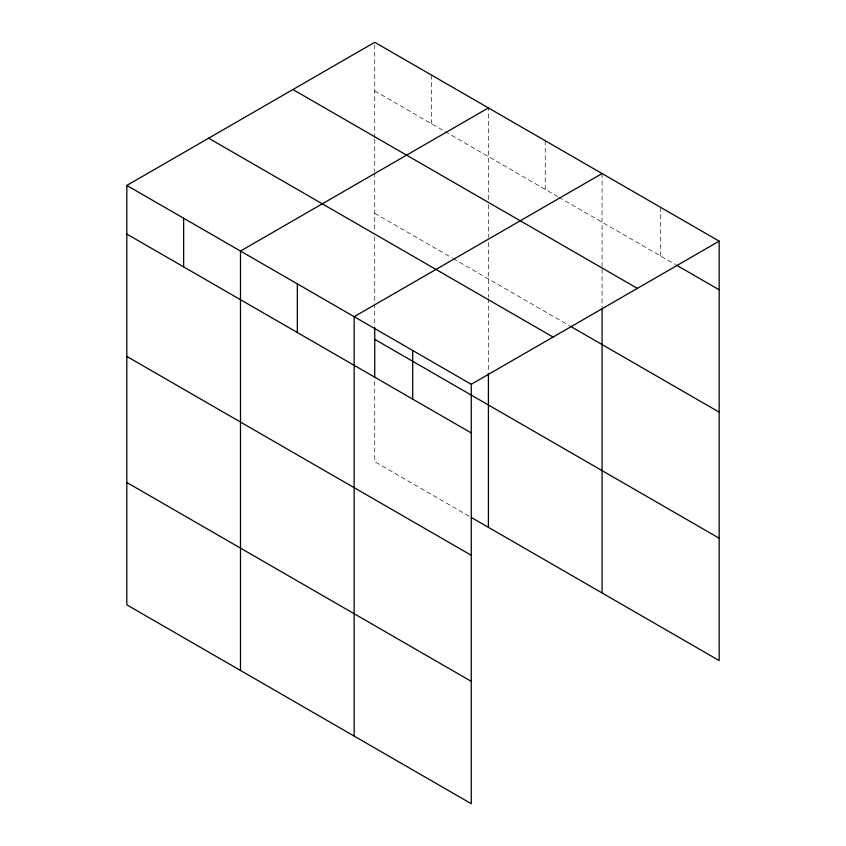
<?xml version="1.0" encoding="UTF-8"?>
<svg xmlns="http://www.w3.org/2000/svg" width="846" height="846" viewBox="0 0 846 846"><rect width="100%" height="100%" fill="white"/><g stroke="black" fill="none" stroke-linecap="round" stroke-linejoin="round"><path stroke-width="0.63" stroke-dasharray="4.23 3.17" d="M374.736 139.104L374.736 171.643M374.736 137.803L374.736 42.3M488.406 204.721L488.406 237.271M488.406 199.519L488.406 107.918M374.736 90.945L444.076 130.971M445.208 131.627L557.736 196.6M558.868 197.255L675.256 264.449M374.736 213.298L452.028 257.924M453.17 258.58L569.104 325.509M469.075 516.176L374.736 461.715L374.736 379.706M660.62 207.355L660.62 255.989M602.066 173.546L602.066 267.748M602.066 269.049L602.066 306.791M545.236 140.732L545.236 189.377M488.406 242.474L488.406 297.306M488.406 298.617L488.406 372.155M431.566 75.114L431.566 123.749M374.736 172.944L374.736 231.677M374.736 236.933L374.736 302.593M374.736 303.904L374.736 326.228"/><path stroke-width="1.27" d="M126.826 185.433L471.264 384.285L471.264 803.7L126.826 604.848L126.826 185.433L374.736 42.3L719.174 241.152L719.174 660.567L471.349 517.488M488.406 107.918L240.486 251.051L240.486 670.466M602.066 173.546L354.157 316.679L354.157 736.083M471.264 384.285L719.174 241.152M676.388 265.094L719.174 289.797M292.928 89.528L637.366 288.391M570.236 326.165L719.174 412.15M208.634 138.194L553.073 337.057M374.736 339.362L719.174 538.215M126.826 234.078L471.264 432.93M126.826 356.43L471.264 555.283M126.826 482.484L471.264 681.347M602.066 308.092L602.066 592.961M488.406 373.467L488.406 527.333M412.711 350.477L412.711 399.122M374.736 327.539L374.736 377.105M297.327 283.865L297.327 332.51M183.656 218.236L183.656 266.881"/></g></svg>
